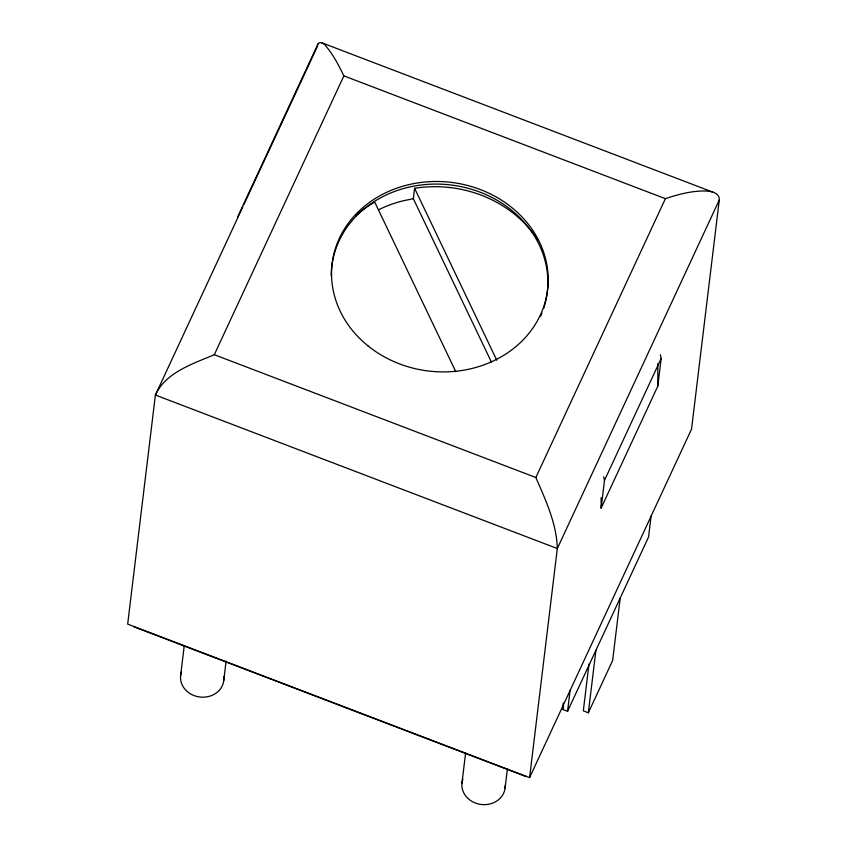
<?xml version="1.0" encoding="UTF-8"?>
<svg xmlns="http://www.w3.org/2000/svg" width="847" height="847" viewBox="0 0 847 847"><rect width="100%" height="100%" fill="white"/><g stroke="black" fill="none" stroke-linecap="round" stroke-linejoin="round"><path stroke-width="1.27" d="M660.406 354.745L661.179 358.397L657.812 386.158L601.126 508.147L601.137 497.591M657.812 386.158L657.823 363.723M529.597 777.61L557.315 548.538C556.67 523.552 545.627 500.069 535.844 477.507L214.302 354.702C192.968 363.755 165.589 372.426 155.393 395.03L127.675 624.112L529.597 777.61L691.554 429.08L719.272 199.998C719.897 192.417 710.146 190.977 704.492 190.988C691.11 190.914 678.002 194.45 665.403 198.674L343.871 75.881C338.874 65.727 333.718 55.457 326.402 46.744C324.496 42.922 317.265 39.947 317.35 46.5L243.883 204.593M180.612 675.705L184.233 645.763M223.735 680.607L226.096 661.084M491.504 362.241L413.336 198.706L414.596 188.299A114.461 100.2 6.9 0 1 537.623 239.796M461.954 783.157L465.575 753.216M505.077 788.059L507.448 768.536M651.068 516.215L648.548 537.04L567.564 711.311L562.535 709.384L563.329 702.883M567.564 711.311L570.084 690.485M601.126 508.147L604.493 480.387L661.179 358.397M588.993 664.016L583.318 710.866L588.347 712.793L612.635 660.512L620.205 598.035M588.347 712.793L595.907 650.316M237.499 217.234L318.07 43.79M242.771 206.986L155.393 395.03L557.315 548.538L719.272 199.998M214.302 354.702L343.871 75.881M535.844 477.507L665.403 198.674M562.535 709.384L563.647 706.991M413.336 198.706L402.759 200.887A114.461 100.2 6.9 0 0 378.831 209.664M713.301 192.311L321.648 42.731M134.091 626.875L525.966 776.54M414.596 188.299L496.755 360.176M455.739 371.579L374.723 202.094A114.461 100.2 6.9 0 0 355.708 215.689M603.72 476.734L604.493 480.387M331.209 275.688A108.511 95.002 6.9 0 1 454.977 185.535A108.511 95.002 6.9 0 1 543.658 308.488M541.964 313.136A108.511 95.002 6.9 0 1 540.534 316.545M505.161 785.349A21.704 19.005 6.9 0 1 480.641 804.396A21.704 19.005 6.9 0 1 462.896 779.198M223.693 676.541A21.704 19.005 6.9 0 1 200.061 697.039A21.704 19.005 6.9 0 1 181.554 671.745M368.127 346A108.511 95.002 6.9 0 0 546.029 298.567A108.511 95.002 6.9 0 0 405.417 185.504A108.511 95.002 6.9 0 0 368.127 346"/></g></svg>
